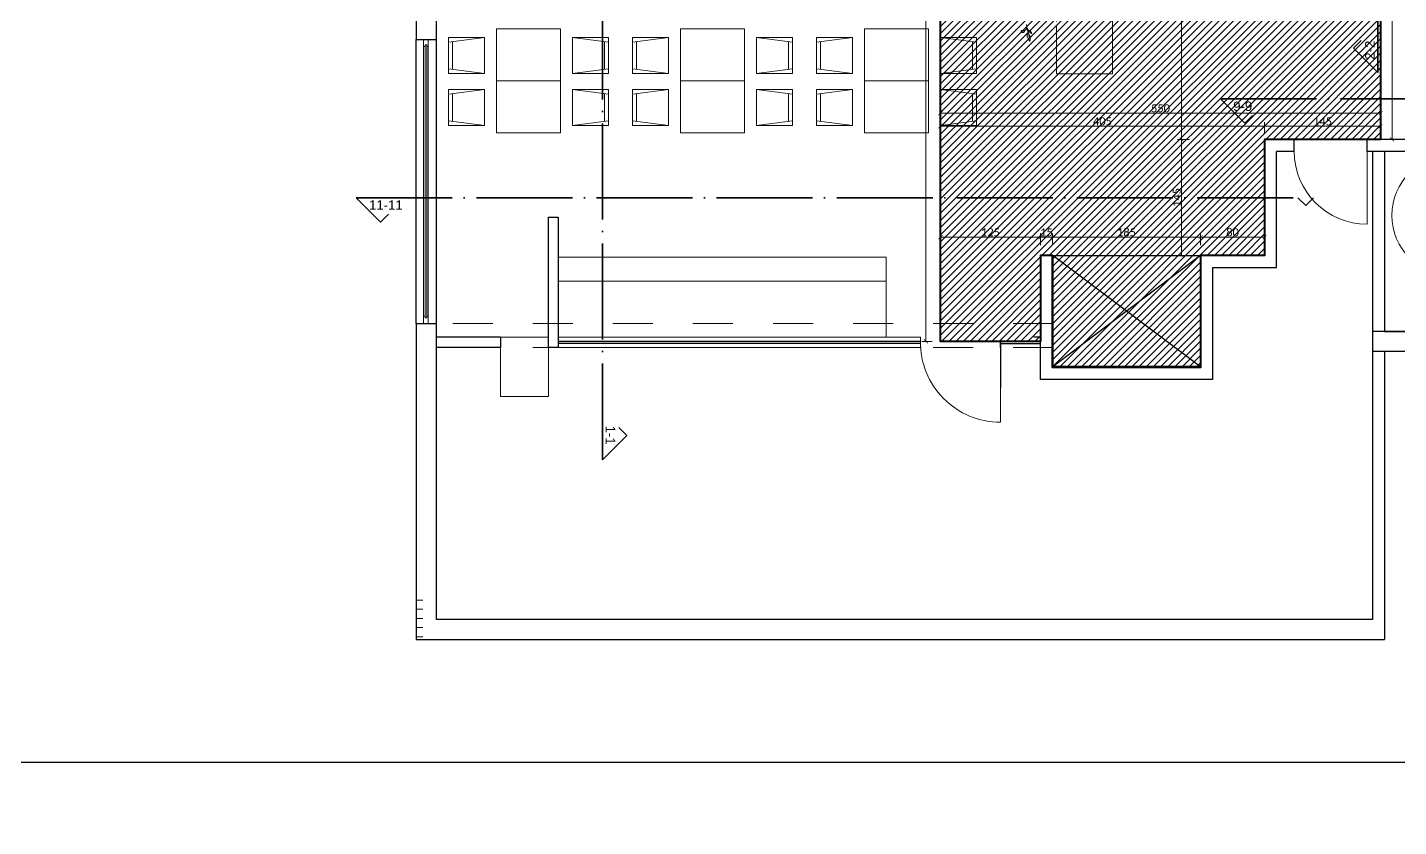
# Model space of a CAD drawing. Header units: centimetres. Extents: x -26724 to 60145, y -23645 to 6771.
# Drawn here: x -16160 to -14446, y 0 to 999 of the extents above; entities that cross this region are included whole.
import ezdxf

# ---------------------------------------------------------------- set-up
doc = ezdxf.new("R2010")
doc.units = ezdxf.units.CM
for name, pattern in [('ACAD_ISO04W100', [30, 24, -3, 0, -3]), ('AUSGEZOGEN', [0]), ('DALEKOVOD_VN', [5, 2.5, -2.5]), ('PUNKT2_S9', [0.35, 0.15, -0.1, 0, -0.1])]:
    doc.linetypes.add(name, pattern=pattern)
doc.layers.add('3.IZGLED 2', color=7, linetype='Continuous', lineweight=9, true_color=0x4a4a4a)
doc.layers.add('IZGLED 2', color=253, linetype='Continuous', lineweight=9, true_color=0x828282)
for name, color, linetype, lineweight in [('4.KOTE', 88, 'Continuous', 15), ('Moebel', 252, 'PUNKT2_S9', 13), ('zid', 7, 'Continuous', 40)]:
    doc.layers.add(name, color=color, linetype=linetype, lineweight=lineweight)
doc.styles.add('0.15', font='arial.ttf', dxfattribs={"height": 0.15})
doc.styles.get("Standard").update_dxf_attribs({"font": 'calibri.ttf'})
doc.dimstyles.new('ja 1 50', dxfattribs={"dimtxt": 10, "dimasz": 5, "dimexe": 5, "dimexo": 5, "dimgap": 1, "dimtad": 1, "dimdec": 0, "dimtxsty": 'Standard', "dimblk": 'ARCHTICK', "dimcen": 2.5, "dimclrd": 256, "dimclrt": 7, "dimadec": 0, "dimazin": 0, "dimtfac": 1, "dimtdec": 0, "dimtix": 1, "dimtmove": 1, "dimatfit": 3, "dimldrblk": 'ARCHTICK', "dimfxl": 10, "dimfxlon": 1, "dimlwd": 0, "dimlwe": 9, "dimarcsym": 0})

# ---------------------------------------------------------------- blocks, each defined once
blk = doc.blocks.new('ggggt')
at = {"layer": 'Moebel', "color": 91, "linetype": 'AUSGEZOGEN', "lineweight": 18, "transparency": 33554687}
for p, q in [((1556.5, 1944.3, 13.5), (1556.6, 1944.5, 13.5)), ((1556.5, 1944.1, 13.5), (1556.5, 1944.3, 13.5)), ((1556.5, 1943.9, 13.5), (1556.5, 1944.1, 13.5)), ((1556.6, 1943.6, 13.5), (1556.5, 1943.9, 13.5)), ((1556.6, 1944.5, 13.5), (1556.7, 1944.7, 13.5)), ((1556.7, 1943.4, 13.5), (1556.6, 1943.6, 13.5)), ((1556.7, 1944.7, 13.5), (1556.9, 1944.9, 13.5)), ((1556.8, 1943.3, 13.5), (1556.7, 1943.4, 13.5)), ((1557, 1943.1, 13.5), (1556.8, 1943.3, 13.5)), ((1556.9, 1944.9, 13.5), (1557.1, 1945, 13.5)), ((1557.2, 1943, 13.5), (1557, 1943.1, 13.5)), ((1557.1, 1945, 13.5), (1557.3, 1945.1, 13.5)), ((1557.5, 1942.8, 13.5), (1557.2, 1943, 13.5)), ((1557.3, 1945.1, 13.5), (1557.6, 1945.2, 13.5)), ((1557.8, 1942.7, 13.5), (1557.5, 1942.8, 13.5)), ((1557.6, 1945.2, 13.5), (1557.9, 1945.3, 13.5)), ((1558.1, 1942.7, 13.5), (1557.8, 1942.7, 13.5)), ((1557.9, 1945.3, 13.5), (1558.3, 1945.3, 13.5)), ((1558.4, 1942.6, 13.5), (1558.1, 1942.7, 13.5)), ((1558.3, 1945.3, 13.5), (1558.8, 1945.3, 13.5)), ((1558.7, 1942.6, 13.5), (1558.4, 1942.6, 13.5)), ((1561.7, 1945.7, 13.5), (1558.6, 1944.3, 13.5)), ((1559, 1942.6, 13.5), (1558.7, 1942.6, 13.5)), ((1558.8, 1945.3, 13.5), (1559.4, 1945.2, 13.5)), ((1559.3, 1942.7, 13.5), (1559, 1942.6, 13.5)), ((1559.6, 1942.8, 13.5), (1559.3, 1942.7, 13.5)), ((1559.4, 1945.2, 13.5), (1560, 1945.1, 13.5)), ((1560, 1943.1, 13.5), (1559.6, 1942.8, 13.5)), ((1560, 1945.1, 13.5), (1560.8, 1945, 13.5)), ((1560.2, 1943.4, 13.5), (1560, 1943.1, 13.5)), ((1560.5, 1943.8, 13.5), (1560.2, 1943.4, 13.5)), ((1560.7, 1944.4, 13.5), (1560.5, 1943.8, 13.5)), ((1560.9, 1945.1, 13.5), (1560.7, 1944.4, 13.5)), ((1563.9, 1948.9, 13.5), (1561.7, 1945.7, 13.5)), ((1563.1, 1952.8, 13.5), (1564.1, 1946.5, 13.5)), ((1563.7, 1948.8, 13.5), (1565.1, 1946, 13.5)), ((1563.9, 1938.7, 13.5), (1564.1, 1939.6, 13.5)), ((1563.9, 1938, 13.5), (1563.9, 1938.7, 13.5)), ((1564, 1937.3, 13.5), (1563.9, 1938, 13.5)), ((1564.3, 1936.6, 13.5), (1564, 1937.3, 13.5)), ((1564.1, 1946.5, 13.5), (1565.5, 1940.9, 13.5)), ((1564.1, 1939.6, 13.5), (1564.6, 1940.5, 13.5)), ((1564.7, 1936, 13.5), (1564.3, 1936.6, 13.5)), ((1564.6, 1940.5, 13.5), (1565.4, 1941.4, 13.5)), ((1565.1, 1946, 13.5), (1567.7, 1943.1, 13.5)), ((1565.4, 1941.4, 13.5), (1566, 1940.6, 13.5)), ((1565.4, 1941.4, 13.5), (1565.4, 1941.4, 13.5)), ((1565.5, 1940.9, 13.5), (1567, 1936, 13.5)), ((1566.4, 1944.4, 13.5), (1565.8, 1945.2, 13.5)), ((1566, 1945.1, 13.5), (1566.6, 1945, 13.5)), ((1566, 1940.6, 13.5), (1566.5, 1939.8, 13.5)), ((1566.9, 1943.6, 13.5), (1566.4, 1944.4, 13.5)), ((1566.5, 1939.8, 13.5), (1566.9, 1939.1, 13.5)), ((1566.6, 1945, 13.5), (1567.2, 1944.8, 13.5)), ((1567.5, 1942.9, 13.5), (1566.9, 1943.6, 13.5)), ((1566.9, 1939.1, 13.5), (1567.3, 1938.6, 13.5)), ((1567.2, 1944.8, 13.5), (1567.6, 1944.5, 13.5)), ((1567.3, 1938.6, 13.5), (1567.5, 1938, 13.5)), ((1568, 1942.4, 13.5), (1567.5, 1942.9, 13.5)), ((1567.5, 1938, 13.5), (1567.6, 1937.5, 13.5)), ((1567.6, 1944.5, 13.5), (1568, 1944.2, 13.5)), ((1567.6, 1937.5, 13.5), (1567.7, 1937.1, 13.5)), ((1567.7, 1937.1, 13.5), (1567.8, 1936.7, 13.5)), ((1567.8, 1936.7, 13.5), (1567.9, 1936.3, 13.5)), ((1567.9, 1936.3, 13.5), (1567.9, 1935.9, 13.5)), ((1568, 1944.2, 13.5), (1568.3, 1943.9, 13.5)), ((1568.4, 1942, 13.5), (1568, 1942.4, 13.5)), ((1568.3, 1943.9, 13.5), (1568.6, 1943.5, 13.5)), ((1568.9, 1941.6, 13.5), (1568.4, 1942, 13.5)), ((1568.6, 1943.5, 13.5), (1568.9, 1943.1, 13.5)), ((1568.9, 1943.1, 13.5), (1569.1, 1942.7, 13.5)), ((1569.2, 1941.4, 13.5), (1568.9, 1941.6, 13.5)), ((1569.1, 1942.7, 13.5), (1569.3, 1942.3, 13.5)), ((1569.5, 1941.3, 13.5), (1569.2, 1941.4, 13.5)), ((1569.3, 1942.3, 13.5), (1569.5, 1942, 13.5)), ((1569.5, 1942, 13.5), (1569.6, 1941.7, 13.5)), ((1569.7, 1941.2, 13.5), (1569.5, 1941.3, 13.5)), ((1569.6, 1941.7, 13.5), (1569.7, 1941.5, 13.5)), ((1569.7, 1941.5, 13.5), (1569.8, 1941.3, 13.5)), ((1569.8, 1941.2, 13.5), (1569.7, 1941.2, 13.5)), ((1569.8, 1941.3, 13.5), (1569.8, 1941.2, 13.5)), ((1565.1, 1935.4, 13.5), (1564.7, 1936, 13.5)), ((1565.5, 1934.8, 13.5), (1565.1, 1935.4, 13.5)), ((1565.8, 1934.2, 13.5), (1565.5, 1934.8, 13.5)), ((1566.1, 1933.6, 13.5), (1565.8, 1934.2, 13.5)), ((1566.4, 1933.1, 13.5), (1566.1, 1933.6, 13.5)), ((1566.6, 1932.7, 13.5), (1566.4, 1933.1, 13.5)), ((1566.8, 1932.3, 13.5), (1566.6, 1932.7, 13.5)), ((1567, 1931.9, 13.5), (1566.8, 1932.3, 13.5)), ((1567.2, 1931.7, 13.5), (1567, 1931.9, 13.5)), ((1567.3, 1931.5, 13.5), (1567.2, 1931.7, 13.5)), ((1567.3, 1931.4, 13.5), (1567.3, 1931.5, 13.5)), ((1567.4, 1931.3, 13.5), (1567.3, 1931.4, 13.5)), ((1567.5, 1931.6, 13.5), (1567.4, 1931.5, 13.5)), ((1567.4, 1931.5, 13.5), (1567.4, 1931.4, 13.5)), ((1567.4, 1931.4, 13.5), (1567.4, 1931.3, 13.5)), ((1567.4, 1931.3, 13.5), (1567.4, 1931.3, 13.5)), ((1567.6, 1933, 13.5), (1567.5, 1932.7, 13.5)), ((1567.5, 1932.7, 13.5), (1567.5, 1932.4, 13.5)), ((1567.5, 1932.4, 13.5), (1567.5, 1932.2, 13.5)), ((1567.5, 1932.2, 13.5), (1567.5, 1932, 13.5)), ((1567.5, 1932, 13.5), (1567.5, 1931.8, 13.5)), ((1567.5, 1931.8, 13.5), (1567.5, 1931.6, 13.5)), ((1567.7, 1933.6, 13.5), (1567.6, 1933.3, 13.5)), ((1567.6, 1933.3, 13.5), (1567.6, 1933, 13.5)), ((1567.8, 1934.5, 13.5), (1567.7, 1934.2, 13.5)), ((1567.7, 1934.2, 13.5), (1567.7, 1933.9, 13.5)), ((1567.7, 1933.9, 13.5), (1567.7, 1933.6, 13.5)), ((1567.9, 1935.2, 13.5), (1567.8, 1934.8, 13.5)), ((1567.8, 1934.8, 13.5), (1567.8, 1934.5, 13.5)), ((1567.9, 1935.9, 13.5), (1567.9, 1935.5, 13.5)), ((1567.9, 1935.5, 13.5), (1567.9, 1935.2, 13.5))]:
    blk.add_line(p, q, dxfattribs=at)
blk = doc.blocks.new('_ArchTick')
at = {"color": 0, "linetype": 'ByBlock', "const_width": 0.15}
blk.add_lwpolyline([(-0.5, -0.5), (0.5, 0.5)], dxfattribs=at)
blk = doc.blocks.new('*D1817')
at = {"layer": '4.KOTE', "color": 0, "lineweight": 9, "transparency": 16777216}
for p, q in [((-15028.9, 1818.9), (-15041.8, 1818.9)), ((-15028.9, 606.5), (-15041.8, 606.5))]:
    blk.add_line(p, q, dxfattribs=at)
at = {"layer": '4.KOTE', "lineweight": 0, "transparency": 16777216}
blk.add_line((-15036.8, 1818.9), (-15036.8, 606.5), dxfattribs=at)
at = {"layer": 'Defpoints', "color": 0, "transparency": 16777216}
for p in [(-15018.7, 1818.9, 13.5), (-15036.8, 606.5), (-15018.7, 606.5, 13.5)]:
    blk.add_point(p, dxfattribs=at)
at = {"layer": '4.KOTE', "lineweight": 0, "transparency": 16777216, "xscale": 5, "yscale": 5, "zscale": 5}
for p, rotation in [((-15036.8, 1818.9), 90), ((-15036.8, 606.5), 270)]:
    blk.add_blockref('_ArchTick', p, dxfattribs=dict(at, rotation=rotation))
at = {"layer": '4.KOTE', "color": 7, "transparency": 16777216, "insert": (-15042.9, 1212.7), "char_height": 10, "attachment_point": 5, "rotation": 90}
blk.add_mtext('1212', dxfattribs=at)
blk = doc.blocks.new('*D1818')
at = {"layer": '4.KOTE', "color": 0, "lineweight": 9, "transparency": 16777216}
for p, q in [((-14613.6, 867.6), (-14613.6, 880.3)), ((-14468.7, 867.6), (-14468.7, 880.3))]:
    blk.add_line(p, q, dxfattribs=at)
at = {"layer": '4.KOTE', "lineweight": 0, "transparency": 16777216}
blk.add_line((-14468.7, 875.3), (-14613.6, 875.3), dxfattribs=at)
at = {"layer": 'Defpoints', "color": 0, "transparency": 16777216}
for p in [(-14613.6, 875.3), (-14613.6, 858.9, 13.5), (-14468.7, 858.9, 13.5)]:
    blk.add_point(p, dxfattribs=at)
at = {"layer": '4.KOTE', "lineweight": 0, "transparency": 16777216, "xscale": 5, "yscale": 5, "zscale": 5, "rotation": 180}
blk.add_blockref('_ArchTick', (-14613.6, 875.3), dxfattribs=at)
at = {"layer": '4.KOTE', "lineweight": 0, "transparency": 16777216, "xscale": 5, "yscale": 5, "zscale": 5}
blk.add_blockref('_ArchTick', (-14468.7, 875.3), dxfattribs=at)
at = {"layer": '4.KOTE', "color": 7, "transparency": 16777216, "insert": (-14541.2, 881.4), "char_height": 10, "attachment_point": 5}
blk.add_mtext('145', dxfattribs=at)
blk = doc.blocks.new('*D1819')
at = {"layer": '4.KOTE', "color": 0, "lineweight": 9, "transparency": 16777216}
for p, q in [((-14693.6, 726.6), (-14693.6, 741.6)), ((-14613.6, 728.1), (-14613.6, 741.6))]:
    blk.add_line(p, q, dxfattribs=at)
at = {"layer": '4.KOTE', "lineweight": 0, "transparency": 16777216}
blk.add_line((-14613.6, 736.6), (-14693.6, 736.6), dxfattribs=at)
at = {"layer": 'Defpoints', "color": 0, "transparency": 16777216}
for p in [(-14693.6, 736.6), (-14693.6, 713.9), (-14613.6, 713.9, 13.5)]:
    blk.add_point(p, dxfattribs=at)
at = {"layer": '4.KOTE', "lineweight": 0, "transparency": 16777216, "xscale": 5, "yscale": 5, "zscale": 5, "rotation": 180}
blk.add_blockref('_ArchTick', (-14693.6, 736.6), dxfattribs=at)
at = {"layer": '4.KOTE', "lineweight": 0, "transparency": 16777216, "xscale": 5, "yscale": 5, "zscale": 5}
blk.add_blockref('_ArchTick', (-14613.6, 736.6), dxfattribs=at)
at = {"layer": '4.KOTE', "color": 7, "transparency": 16777216, "insert": (-14653.6, 742.7), "char_height": 10, "attachment_point": 5}
blk.add_mtext('80', dxfattribs=at)
blk = doc.blocks.new('*D1821')
at = {"layer": '4.KOTE', "color": 0, "lineweight": 9, "transparency": 16777216}
for p, q in [((-15018.7, 726.7), (-15018.7, 741.6)), ((-14893.7, 726.6), (-14893.7, 741.6))]:
    blk.add_line(p, q, dxfattribs=at)
at = {"layer": '4.KOTE', "lineweight": 0, "transparency": 16777216}
blk.add_line((-15018.7, 736.6), (-14893.7, 736.6), dxfattribs=at)
at = {"layer": 'Defpoints', "color": 0, "transparency": 16777216}
for p in [(-14893.7, 736.6), (-15018.7, 611.9, 13.5), (-14893.7, 0, 13.5)]:
    blk.add_point(p, dxfattribs=at)
at = {"layer": '4.KOTE', "lineweight": 0, "transparency": 16777216, "xscale": 5, "yscale": 5, "zscale": 5, "rotation": 180}
blk.add_blockref('_ArchTick', (-15018.7, 736.6), dxfattribs=at)
at = {"layer": '4.KOTE', "lineweight": 0, "transparency": 16777216, "xscale": 5, "yscale": 5, "zscale": 5}
blk.add_blockref('_ArchTick', (-14893.7, 736.6), dxfattribs=at)
at = {"layer": '4.KOTE', "color": 7, "transparency": 16777216, "insert": (-14956.2, 742.7), "char_height": 10, "attachment_point": 5}
blk.add_mtext('125', dxfattribs=at)
blk = doc.blocks.new('*D1822')
at = {"layer": '4.KOTE', "color": 0, "lineweight": 9, "transparency": 16777216}
for p, q in [((-14893.6, 728.1), (-14893.6, 741.6)), ((-14878.7, 728.1), (-14878.7, 741.6))]:
    blk.add_line(p, q, dxfattribs=at)
at = {"layer": '4.KOTE', "lineweight": 0, "transparency": 16777216}
for p, q in [((-14893.6, 736.6), (-14898.6, 736.6)), ((-14878.7, 736.6), (-14893.6, 736.6)), ((-14878.7, 736.6), (-14873.7, 736.6))]:
    blk.add_line(p, q, dxfattribs=at)
at = {"layer": 'Defpoints', "color": 0, "transparency": 16777216}
for p in [(-14893.6, 736.6), (-14893.6, 713.9, 13.5), (-14878.7, 713.9, 13.5)]:
    blk.add_point(p, dxfattribs=at)
at = {"layer": '4.KOTE', "lineweight": 0, "transparency": 16777216, "xscale": 5, "yscale": 5, "zscale": 5}
blk.add_blockref('_ArchTick', (-14893.6, 736.6), dxfattribs=at)
at = {"layer": '4.KOTE', "lineweight": 0, "transparency": 16777216, "xscale": 5, "yscale": 5, "zscale": 5, "rotation": 180}
blk.add_blockref('_ArchTick', (-14878.7, 736.6), dxfattribs=at)
at = {"layer": '4.KOTE', "color": 7, "transparency": 16777216, "insert": (-14886.2, 742.7), "char_height": 10, "attachment_point": 5}
blk.add_mtext('15', dxfattribs=at)
blk = doc.blocks.new('*D1823')
at = {"layer": '4.KOTE', "color": 0, "lineweight": 9, "transparency": 16777216}
for p, q in [((-14878.7, 736.7), (-14878.7, 741.7)), ((-14693.6, 726.7), (-14693.6, 741.7))]:
    blk.add_line(p, q, dxfattribs=at)
at = {"layer": '4.KOTE', "lineweight": 0, "transparency": 16777216}
blk.add_line((-14878.7, 736.7), (-14693.6, 736.7), dxfattribs=at)
at = {"layer": 'Defpoints', "color": 0, "transparency": 16777216}
for p in [(-14878.7, 736.6), (-14693.6, 736.7), (-14693.6, 713.9)]:
    blk.add_point(p, dxfattribs=at)
at = {"layer": '4.KOTE', "lineweight": 0, "transparency": 16777216, "xscale": 5, "yscale": 5, "zscale": 5, "rotation": 180}
blk.add_blockref('_ArchTick', (-14878.7, 736.7), dxfattribs=at)
at = {"layer": '4.KOTE', "lineweight": 0, "transparency": 16777216, "xscale": 5, "yscale": 5, "zscale": 5}
blk.add_blockref('_ArchTick', (-14693.6, 736.7), dxfattribs=at)
at = {"layer": '4.KOTE', "color": 7, "transparency": 16777216, "insert": (-14786.2, 742.8), "char_height": 10, "attachment_point": 5}
blk.add_mtext('185', dxfattribs=at)
blk = doc.blocks.new('*D1824')
at = {"layer": '4.KOTE', "color": 0, "lineweight": 9, "transparency": 16777216}
for p, q in [((-15018.7, 865.9), (-15018.7, 880.3)), ((-14613.7, 867.6), (-14613.7, 880.3))]:
    blk.add_line(p, q, dxfattribs=at)
at = {"layer": '4.KOTE', "lineweight": 0, "transparency": 16777216}
blk.add_line((-14613.7, 875.3), (-15018.7, 875.3), dxfattribs=at)
at = {"layer": 'Defpoints', "color": 0, "transparency": 16777216}
for p in [(-15018.7, 875.3), (-14613.7, 858.9, 13.5), (-15018.7, 833.9, 13.5)]:
    blk.add_point(p, dxfattribs=at)
at = {"layer": '4.KOTE', "lineweight": 0, "transparency": 16777216, "xscale": 5, "yscale": 5, "zscale": 5, "rotation": 180}
blk.add_blockref('_ArchTick', (-15018.7, 875.3), dxfattribs=at)
at = {"layer": '4.KOTE', "lineweight": 0, "transparency": 16777216, "xscale": 5, "yscale": 5, "zscale": 5}
blk.add_blockref('_ArchTick', (-14613.7, 875.3), dxfattribs=at)
at = {"layer": '4.KOTE', "color": 7, "transparency": 16777216, "insert": (-14816.2, 881.4), "char_height": 10, "attachment_point": 5}
blk.add_mtext('405', dxfattribs=at)
blk = doc.blocks.new('*D1825')
at = {"layer": '4.KOTE', "color": 0, "lineweight": 9, "transparency": 16777216}
for p, q in [((-15018.7, 882.3), (-15018.7, 896.6)), ((-14468.7, 882.5), (-14468.7, 896.6))]:
    blk.add_line(p, q, dxfattribs=at)
at = {"layer": '4.KOTE', "lineweight": 0, "transparency": 16777216}
blk.add_line((-14468.7, 891.6), (-15018.7, 891.6), dxfattribs=at)
at = {"layer": 'Defpoints', "color": 0, "transparency": 16777216}
for p in [(-15018.7, 891.6), (-14468.7, 858.9, 13.5), (-15018.7, 854.6, 13.5)]:
    blk.add_point(p, dxfattribs=at)
at = {"layer": '4.KOTE', "lineweight": 0, "transparency": 16777216, "xscale": 5, "yscale": 5, "zscale": 5, "rotation": 180}
blk.add_blockref('_ArchTick', (-15018.7, 891.6), dxfattribs=at)
at = {"layer": '4.KOTE', "lineweight": 0, "transparency": 16777216, "xscale": 5, "yscale": 5, "zscale": 5}
blk.add_blockref('_ArchTick', (-14468.7, 891.6), dxfattribs=at)
at = {"layer": '4.KOTE', "color": 7, "transparency": 16777216, "insert": (-14743.7, 897.7), "char_height": 10, "attachment_point": 5}
blk.add_mtext('550', dxfattribs=at)
blk = doc.blocks.new('*D1826')
at = {"layer": '4.KOTE', "color": 0, "lineweight": 9, "transparency": 16777216}
for p, q in [((-14707.4, 858.9), (-14722.3, 858.9)), ((-14707.4, 713.9), (-14722.3, 713.9))]:
    blk.add_line(p, q, dxfattribs=at)
at = {"layer": '4.KOTE', "lineweight": 0, "transparency": 16777216}
blk.add_line((-14717.3, 858.9), (-14717.3, 713.9), dxfattribs=at)
at = {"layer": 'Defpoints', "color": 0, "transparency": 16777216}
for p in [(-14613.7, 858.9, 13.5), (-14717.3, 713.9), (-14613.6, 713.9, 13.5)]:
    blk.add_point(p, dxfattribs=at)
at = {"layer": '4.KOTE', "lineweight": 0, "transparency": 16777216, "xscale": 5, "yscale": 5, "zscale": 5}
for p, rotation in [((-14717.3, 858.9), 90), ((-14717.3, 713.9), 270)]:
    blk.add_blockref('_ArchTick', p, dxfattribs=dict(at, rotation=rotation))
at = {"layer": '4.KOTE', "color": 7, "transparency": 16777216, "insert": (-14723.4, 786.4), "char_height": 10, "attachment_point": 5, "rotation": 90}
blk.add_mtext('145', dxfattribs=at)
blk = doc.blocks.new('*D1827')
at = {"layer": '4.KOTE', "color": 0, "lineweight": 9, "transparency": 16777216}
for p, q in [((-14707.4, 1818.9), (-14722.3, 1818.9)), ((-14707.4, 858.9), (-14722.3, 858.9))]:
    blk.add_line(p, q, dxfattribs=at)
at = {"layer": '4.KOTE', "lineweight": 0, "transparency": 16777216}
blk.add_line((-14717.3, 858.9), (-14717.3, 1818.9), dxfattribs=at)
at = {"layer": 'Defpoints', "color": 0, "transparency": 16777216}
for p in [(-14717.3, 1818.9), (-14472.1, 1818.9, 13.5), (-14468.7, 858.9, 13.5)]:
    blk.add_point(p, dxfattribs=at)
at = {"layer": '4.KOTE', "lineweight": 0, "transparency": 16777216, "xscale": 5, "yscale": 5, "zscale": 5}
for p, rotation in [((-14717.3, 1818.9), 90), ((-14717.3, 858.9), 270)]:
    blk.add_blockref('_ArchTick', p, dxfattribs=dict(at, rotation=rotation))
at = {"layer": '4.KOTE', "color": 7, "transparency": 16777216, "insert": (-14723.5, 1338.9), "char_height": 10, "attachment_point": 5, "rotation": 90}
blk.add_mtext('960', dxfattribs=at)
blk = doc.blocks.new('*D1828')
at = {"layer": '4.KOTE', "color": 0, "lineweight": 9, "transparency": 16777216}
for p, q in [((-14461.6, 1818.9), (-14449.3, 1818.9)), ((-14461.6, 858.9), (-14449.3, 858.9))]:
    blk.add_line(p, q, dxfattribs=at)
at = {"layer": '4.KOTE', "lineweight": 0, "transparency": 16777216}
blk.add_line((-14454.3, 1818.9), (-14454.3, 858.9), dxfattribs=at)
at = {"layer": 'Defpoints', "color": 0, "transparency": 16777216}
for p in [(-14468.7, 1818.9, 13.5), (-14468.7, 858.9, 13.5), (-14454.3, 858.9)]:
    blk.add_point(p, dxfattribs=at)
at = {"layer": '4.KOTE', "lineweight": 0, "transparency": 16777216, "xscale": 5, "yscale": 5, "zscale": 5}
for p, rotation in [((-14454.3, 1818.9), 90), ((-14454.3, 858.9), 270)]:
    blk.add_blockref('_ArchTick', p, dxfattribs=dict(at, rotation=rotation))
at = {"layer": '4.KOTE', "color": 7, "transparency": 16777216, "insert": (-14460.4, 1338.9), "char_height": 10, "attachment_point": 5, "rotation": 90}
blk.add_mtext('960', dxfattribs=at)
blk = doc.blocks.new('*D2096')
at = {"layer": '4.KOTE', "color": 0, "lineweight": 9, "transparency": 16777216}
for p, q in [((-19851.5, 761.9), (-19866.5, 761.9)), ((-19854.9, 611.9), (-19866.5, 611.9))]:
    blk.add_line(p, q, dxfattribs=at)
at = {"layer": '4.KOTE', "lineweight": 0, "transparency": 16777216}
blk.add_line((-19861.5, 761.9), (-19861.5, 611.9), dxfattribs=at)
at = {"layer": 'Defpoints', "color": 0, "transparency": 16777216}
for p in [(0, 761.9, 13.5), (-19861.5, 611.9), (-19850, 611.9, 13.5)]:
    blk.add_point(p, dxfattribs=at)
at = {"layer": '4.KOTE', "lineweight": 0, "transparency": 16777216, "xscale": 5, "yscale": 5, "zscale": 5}
for p, rotation in [((-19861.5, 761.9), 90), ((-19861.5, 611.9), 270)]:
    blk.add_blockref('_ArchTick', p, dxfattribs=dict(at, rotation=rotation))
at = {"layer": '4.KOTE', "color": 7, "transparency": 16777216, "insert": (-19867.6, 686.9), "char_height": 10, "attachment_point": 5, "rotation": 90}
blk.add_mtext('150', dxfattribs=at)
blk = doc.blocks.new('*D2099')
at = {"layer": '4.KOTE', "color": 0, "lineweight": 9, "transparency": 16777216}
for p, q in [((-19656.4, 931.9), (-19671.4, 931.9)), ((-19666.4, 866.9), (-19671.4, 866.9))]:
    blk.add_line(p, q, dxfattribs=at)
at = {"layer": '4.KOTE', "lineweight": 0, "transparency": 16777216}
blk.add_line((-19666.4, 931.9), (-19666.4, 866.9), dxfattribs=at)
at = {"layer": 'Defpoints', "color": 0, "transparency": 16777216}
for p in [(0, 931.9, 40.5), (-19666.4, 866.9), (-19666.4, 866.9)]:
    blk.add_point(p, dxfattribs=at)
at = {"layer": '4.KOTE', "lineweight": 0, "transparency": 16777216, "xscale": 5, "yscale": 5, "zscale": 5}
for p, rotation in [((-19666.4, 931.9), 90), ((-19666.4, 866.9), 270)]:
    blk.add_blockref('_ArchTick', p, dxfattribs=dict(at, rotation=rotation))
at = {"layer": '4.KOTE', "color": 7, "transparency": 16777216, "insert": (-19672.5, 899.4), "char_height": 10, "attachment_point": 5, "rotation": 90}
blk.add_mtext('65', dxfattribs=at)

msp = doc.modelspace()

# ---------------------------------------------------------------- hatches: boundary and pattern name
at = {"layer": '3.IZGLED 2', "ltscale": 12}
h = msp.add_hatch(dxfattribs=at)
h.set_pattern_fill('_USER', color=256, scale=11.5, pattern_type=0)
h.set_pattern_definition([(0, (-6641354.152, -4948132.336), (0, 11.5), [])])
h.paths.add_polyline_path([(-15673.6, 290.4), (-15673.6, 233.9), (-15665.5, 233.9), (-15665.5, 290.4)])
at = {"layer": '4.KOTE'}
h = msp.add_hatch(dxfattribs=at)
h.set_pattern_fill('ANSI31', color=38, scale=2)
h.set_pattern_definition([(45, (-510, 0), (-4.490128, 4.490128), [])])
h.paths.add_polyline_path([(-14468.7, 858.9), (-14613.7, 858.9), (-14613.7, 713.9), (-14693.7, 713.9), (-14693.7, 573.9), (-14878.7, 573.9), (-14878.7, 713.9), (-14893.7, 713.9), (-14893.7, 606.5), (-15018.7, 606.5), (-15018.7, 1818.9), (-14468.7, 1818.9)])
h.paths.add_polyline_path([(-15338.6, 1893.9), (-15648.6, 1893.9), (-15648.6, 2263.9), (-15338.6, 2263.9)])

# ---------------------------------------------------------------- linework, layer by layer
at = {"layer": '3.IZGLED 2', "linetype": 'DALEKOVOD_VN', "lineweight": 18, "ltscale": 3, "transparency": 33554687}
msp.add_line((-14873.6, 1643.9, 13.5), (-14873.6, 940.9, 13.5), dxfattribs=at)
at = {"layer": '3.IZGLED 2', "linetype": 'AUSGEZOGEN', "lineweight": 18, "transparency": 33554687}
msp.add_line((-14803.6, 1633.9, 13.5), (-14803.6, 940.9, 13.5), dxfattribs=at)
at = {"layer": '3.IZGLED 2'}
for p, q in [((-14803.6, 940.9, 13.5), (-14803.6, 1633.9, 13.5)), ((-14873.6, 1000.9, 13.5), (-14873.6, 940.9, 13.5)), ((-15664.6, 983.9, 13.5), (-15664.6, 628.9, 13.5)), ((-15662.6, 976.9, 13.5), (-15662.6, 635.9, 13.5)), ((-15660.6, 976.9, 13.5), (-15662.6, 976.9, 13.5)), ((-15660.6, 976.9, 13.5), (-15660.6, 635.9, 13.5)), ((-15658.6, 983.9, 13.5), (-15658.6, 628.9, 13.5)), ((-15662.6, 974.9, 13.5), (-15664.6, 974.9, 13.5)), ((-15658.6, 974.9, 13.5), (-15660.6, 974.9, 13.5)), ((-14803.6, 940.9, 13.5), (-14873.6, 940.9, 13.5)), ((-14485.6, 843.9, 13.5), (-14485.6, 752.9, 13.5)), ((-15662.6, 637.9, 13.5), (-15664.6, 637.9, 13.5)), ((-15660.6, 635.9, 13.5), (-15662.6, 635.9, 13.5)), ((-15658.6, 637.9, 13.5), (-15660.6, 637.9, 13.5)), ((-15043.7, 611.9, 13.5), (-15496.5, 611.9, 13.5)), ((-15043.7, 598.9, 13.5), (-15043.7, 611.9, 13.5)), ((-15043.7, 598.9, 13.5), (-15043.7, 611.9, 13.5)), ((-14943.7, 604, 13.5), (-14943.7, 606.5, 13.5)), ((-14943.7, 505.4), (-14943.7, 605.4)), ((-14943.7, 505.4), (-14943.7, 605.4)), ((-15043.7, 598.9, 13.5), (-15496.5, 598.9, 13.5))]:
    msp.add_line(p, q, dxfattribs=at)
at = {"layer": '3.IZGLED 2', "lineweight": 30}
for p, q in [((-15673.6, 1038.9, 13.5), (-15673.6, 983.9, 13.5)), ((-15648.5, 983.9, 13.5), (-15648.5, 1038.9, 13.5)), ((-15673.6, 983.9, 13.5), (-15648.5, 983.9, 13.5)), ((-14576.6, 858.9, 13.5), (-14613.6, 858.9, 13.5)), ((-14576.6, 843.9, 13.5), (-14576.6, 858.9, 13.5)), ((-14438.6, 858.9, 13.5), (-14485.6, 858.9, 13.5)), ((-14485.6, 843.9, 13.5), (-14485.6, 858.9, 13.5)), ((-14576.6, 843.9, 13.5), (-14598.6, 843.9, 13.5)), ((-14438.6, 843.9, 13.5), (-14485.6, 843.9, 13.5)), ((-14478.6, 843.9, 13.5), (-14478.6, 593.9, 13.5)), ((-14463.6, 843.9, 13.5), (-14463.6, 618.9, 13.5)), ((-14893.6, 711.9, 13.5), (-14893.6, 713.9, 13.5)), ((-14893.6, 713.9, 13.5), (-14878.6, 713.9, 13.5)), ((-14893.6, 558.9, 13.5), (-14893.6, 711.9, 13.5)), ((-14893.6, 711.9, 13.5), (-14893.6, 611.9, 13.5)), ((-14878.6, 713.9, 13.5), (-14878.6, 573.9, 13.5)), ((-14693.6, 573.9, 13.5), (-14693.6, 713.9, 13.5)), ((-14678.6, 698.9, 13.5), (-14678.6, 622.8, 13.5)), ((-15673.6, 628.9, 13.5), (-15673.6, 233.9, 13.5)), ((-15673.6, 628.9, 13.5), (-15648.5, 628.9, 13.5)), ((-15648.5, 258.9, 13.5), (-15648.5, 628.9, 13.5)), ((-14678.6, 622.8, 13.5), (-14678.6, 558.9, 13.5)), ((-14203.6, 618.9, 13.5), (-14478.6, 618.9, 13.5)), ((-14463.6, 618.9, 13.5), (-14243.7, 618.9, 13.5)), ((-15568.5, 611.9, 13.5), (-15648.5, 611.8, 13.5)), ((-14893.6, 611.9, 13.5), (-14901.9, 611.9, 13.5)), ((-15496.5, 598.9, 13.5), (-15508.5, 598.9, 13.5)), ((-13614.1, 593.9, 13.5), (-14478.6, 593.9, 13.5)), ((-14463.6, 593.9, 13.5), (-14463.6, 233.9, 13.5)), ((-14878.6, 573.9, 13.5), (-14693.6, 573.9, 13.5)), ((-14678.6, 558.9, 13.5), (-14893.6, 558.9, 13.5)), ((-14478.6, 258.9, 13.5), (-15648.6, 258.9, 13.5)), ((-15673.6, 233.9, 13.5), (-14463.6, 233.9, 13.5))]:
    msp.add_line(p, q, dxfattribs=at)
at = {"layer": '3.IZGLED 2', "transparency": 33554687}
for p, q in [((-15573.5, 996.9, 27), (-15493.5, 996.9, 27)), ((-15573.5, 931.9, 27), (-15573.5, 996.9, 27)), ((-15573.5, 996.9, 27), (-15573.5, 996.9, 27)), ((-15493.5, 996.9, 27), (-15493.5, 931.9, 27)), ((-15343.5, 996.9, 40.5), (-15263.5, 996.9, 40.5)), ((-15343.5, 931.9, 40.5), (-15343.5, 996.9, 40.5)), ((-15343.5, 996.9, 40.5), (-15343.5, 996.9, 40.5)), ((-15263.5, 996.9, 40.5), (-15263.5, 931.9, 40.5)), ((-15113.5, 996.9, 54), (-15033.5, 996.9, 54)), ((-15113.5, 931.9, 54), (-15113.5, 996.9, 54)), ((-15113.5, 996.9, 54), (-15113.5, 996.9, 54)), ((-15033.5, 996.9, 54), (-15033.5, 931.9, 54)), ((-15588.5, 986.3, 27), (-15633.5, 980.6, 27)), ((-15633.5, 986.2, 27), (-15588.5, 986.3, 27)), ((-15633.5, 941.2, 27), (-15633.5, 986.2, 27)), ((-15633.5, 986.2, 27), (-15633.5, 986.2, 27)), ((-15628.5, 946.3, 27), (-15628.5, 981.3, 27)), ((-15588.5, 986.3, 27), (-15588.5, 941.3, 27)), ((-15478.5, 986.3, 27), (-15433.5, 980.6, 27)), ((-15433.5, 986.2, 27), (-15478.5, 986.3, 27)), ((-15478.5, 986.3, 27), (-15478.5, 941.3, 27)), ((-15438.5, 946.3, 27), (-15438.5, 981.3, 27)), ((-15433.5, 941.2, 27), (-15433.5, 986.2, 27)), ((-15433.5, 986.2, 27), (-15433.5, 986.2, 27)), ((-15358.5, 986.3, 40.5), (-15403.5, 980.6, 40.5)), ((-15403.5, 986.2, 40.5), (-15358.5, 986.3, 40.5)), ((-15403.5, 941.2, 40.5), (-15403.5, 986.2, 40.5)), ((-15403.5, 986.2, 40.5), (-15403.5, 986.2, 40.5)), ((-15398.5, 946.3, 40.5), (-15398.5, 981.3, 40.5)), ((-15358.5, 986.3, 40.5), (-15358.5, 941.3, 40.5)), ((-15248.5, 986.3, 40.5), (-15203.5, 980.6, 40.5)), ((-15203.5, 986.2, 40.5), (-15248.5, 986.3, 40.5)), ((-15248.5, 986.3, 40.5), (-15248.5, 941.3, 40.5)), ((-15208.5, 946.3, 40.5), (-15208.5, 981.3, 40.5)), ((-15203.5, 941.2, 40.5), (-15203.5, 986.2, 40.5)), ((-15203.5, 986.2, 40.5), (-15203.5, 986.2, 40.5)), ((-15128.5, 986.3, 54), (-15173.5, 980.6, 54)), ((-15173.5, 986.2, 54), (-15128.5, 986.3, 54)), ((-15173.5, 941.2, 54), (-15173.5, 986.2, 54)), ((-15173.5, 986.2, 54), (-15173.5, 986.2, 54)), ((-15168.5, 946.3, 54), (-15168.5, 981.3, 54)), ((-15128.5, 986.3, 54), (-15128.5, 941.3, 54)), ((-15018.5, 986.3, 54), (-14973.5, 980.6, 54)), ((-14973.5, 986.2, 54), (-15018.5, 986.3, 54)), ((-15018.5, 986.3, 54), (-15018.5, 941.3, 54)), ((-14978.5, 946.3, 54), (-14978.5, 981.3, 54)), ((-14973.5, 941.2, 54), (-14973.5, 986.2, 54)), ((-14973.5, 986.2, 54), (-14973.5, 986.2, 54)), ((-15633.5, 946.9, 27), (-15588.5, 941.3, 27)), ((-15433.5, 946.9, 27), (-15478.5, 941.3, 27)), ((-15403.5, 946.9, 40.5), (-15358.5, 941.3, 40.5)), ((-15203.5, 946.9, 40.5), (-15248.5, 941.3, 40.5)), ((-15173.5, 946.9, 54), (-15128.5, 941.3, 54)), ((-14973.5, 946.9, 54), (-15018.5, 941.3, 54)), ((-15588.5, 941.3, 27), (-15633.5, 941.2, 27)), ((-15493.5, 931.9, 27), (-15573.5, 931.9, 27)), ((-15573.5, 931.9, 27), (-15493.5, 931.9, 27)), ((-15573.5, 866.9, 27), (-15573.5, 931.9, 27)), ((-15573.5, 931.9, 27), (-15573.5, 931.9, 27)), ((-15493.5, 931.9, 27), (-15493.5, 866.9, 27)), ((-15478.5, 941.3, 27), (-15433.5, 941.2, 27)), ((-15358.5, 941.3, 40.5), (-15403.5, 941.2, 40.5)), ((-15263.5, 931.9, 40.5), (-15343.5, 931.9, 40.5)), ((-15343.5, 931.9, 40.5), (-15263.5, 931.9, 40.5)), ((-15343.5, 866.9, 40.5), (-15343.5, 931.9, 40.5)), ((-15343.5, 931.9, 40.5), (-15343.5, 931.9, 40.5)), ((-15263.5, 931.9, 40.5), (-15263.5, 866.9, 40.5)), ((-15248.5, 941.3, 40.5), (-15203.5, 941.2, 40.5)), ((-15128.5, 941.3, 54), (-15173.5, 941.2, 54)), ((-15033.5, 931.9, 54), (-15113.5, 931.9, 54)), ((-15113.5, 931.9, 54), (-15033.5, 931.9, 54)), ((-15113.5, 866.9, 54), (-15113.5, 931.9, 54)), ((-15113.5, 931.9, 54), (-15113.5, 931.9, 54)), ((-15033.5, 931.9, 54), (-15033.5, 866.9, 54)), ((-15018.5, 941.3, 54), (-14973.5, 941.2, 54)), ((-15588.5, 921.3, 27), (-15633.5, 915.6, 27)), ((-15633.5, 921.2, 27), (-15588.5, 921.3, 27)), ((-15633.5, 876.2, 27), (-15633.5, 921.2, 27)), ((-15633.5, 921.2, 27), (-15633.5, 921.2, 27)), ((-15628.5, 881.3, 27), (-15628.5, 916.3, 27)), ((-15588.5, 921.3, 27), (-15588.5, 876.3, 27)), ((-15478.5, 921.3, 27), (-15433.5, 915.6, 27)), ((-15433.5, 921.2, 27), (-15478.5, 921.3, 27)), ((-15478.5, 921.3, 27), (-15478.5, 876.3, 27)), ((-15438.5, 881.3, 27), (-15438.5, 916.3, 27)), ((-15433.5, 876.2, 27), (-15433.5, 921.2, 27)), ((-15433.5, 921.2, 27), (-15433.5, 921.2, 27)), ((-15358.5, 921.3, 40.5), (-15403.5, 915.6, 40.5)), ((-15403.5, 921.2, 40.5), (-15358.5, 921.3, 40.5)), ((-15403.5, 876.2, 40.5), (-15403.5, 921.2, 40.5)), ((-15403.5, 921.2, 40.5), (-15403.5, 921.2, 40.5)), ((-15398.5, 881.3, 40.5), (-15398.5, 916.3, 40.5)), ((-15358.5, 921.3, 40.5), (-15358.5, 876.3, 40.5)), ((-15248.5, 921.3, 40.5), (-15203.5, 915.6, 40.5)), ((-15203.5, 921.2, 40.5), (-15248.5, 921.3, 40.5)), ((-15248.5, 921.3, 40.5), (-15248.5, 876.3, 40.5)), ((-15208.5, 881.3, 40.5), (-15208.5, 916.3, 40.5)), ((-15203.5, 876.2, 40.5), (-15203.5, 921.2, 40.5)), ((-15203.5, 921.2, 40.5), (-15203.5, 921.2, 40.5)), ((-15128.5, 921.3, 54), (-15173.5, 915.6, 54)), ((-15173.5, 921.2, 54), (-15128.5, 921.3, 54)), ((-15173.5, 876.2, 54), (-15173.5, 921.2, 54)), ((-15173.5, 921.2, 54), (-15173.5, 921.2, 54)), ((-15168.5, 881.3, 54), (-15168.5, 916.3, 54)), ((-15128.5, 921.3, 54), (-15128.5, 876.3, 54)), ((-15018.5, 921.3, 54), (-14973.5, 915.6, 54)), ((-14973.5, 921.2, 54), (-15018.5, 921.3, 54)), ((-15018.5, 921.3, 54), (-15018.5, 876.3, 54)), ((-14978.5, 881.3, 54), (-14978.5, 916.3, 54)), ((-14973.5, 876.2, 54), (-14973.5, 921.2, 54)), ((-14973.5, 921.2, 54), (-14973.5, 921.2, 54)), ((-15633.5, 881.9, 27), (-15588.5, 876.3, 27)), ((-15588.5, 876.3, 27), (-15633.5, 876.2, 27)), ((-15433.5, 881.9, 27), (-15478.5, 876.3, 27)), ((-15478.5, 876.3, 27), (-15433.5, 876.2, 27)), ((-15403.5, 881.9, 40.5), (-15358.5, 876.3, 40.5)), ((-15358.5, 876.3, 40.5), (-15403.5, 876.2, 40.5)), ((-15203.5, 881.9, 40.5), (-15248.5, 876.3, 40.5)), ((-15248.5, 876.3, 40.5), (-15203.5, 876.2, 40.5)), ((-15173.5, 881.9, 54), (-15128.5, 876.3, 54)), ((-15128.5, 876.3, 54), (-15173.5, 876.2, 54)), ((-14973.5, 881.9, 54), (-15018.5, 876.3, 54)), ((-15018.5, 876.3, 54), (-14973.5, 876.2, 54)), ((-15493.5, 866.9, 27), (-15573.5, 866.9, 27)), ((-15263.5, 866.9, 40.5), (-15343.5, 866.9, 40.5)), ((-15033.5, 866.9, 54), (-15113.5, 866.9, 54))]:
    msp.add_line(p, q, dxfattribs=at)
at = {"layer": '3.IZGLED 2', "lineweight": 25, "ltscale": 12}
for p, q in [((-15673.6, 628.9, 13.5), (-15673.6, 983.9, 13.5)), ((-15648.5, 628.9, 13.5), (-15648.5, 983.9, 13.5)), ((-14877.9, 713.9), (-14693.6, 574.9)), ((-14693.6, 713.9), (-14877.9, 574.9)), ((-15043.7, 606.5, 13.5), (-15496.5, 606.5, 13.5)), ((-15043.7, 604, 13.5), (-15496.5, 604, 13.5)), ((-14943.7, 611.9), (-14943.7, 611.9)), ((-14943.7, 606.5, 13.5), (-14893.6, 606.5, 13.5)), ((-14943.7, 598.9), (-14943.7, 605.4)), ((-14943.7, 605.4), (-14943.7, 548.3)), ((-14943.7, 604, 13.5), (-14893.6, 604, 13.5))]:
    msp.add_line(p, q, dxfattribs=at)
at = {"layer": '3.IZGLED 2', "linetype": 'DALEKOVOD_VN', "ltscale": 20}
for p, q in [((-14877.9, 628.9, 13.5), (-15648.5, 628.9, 13.5)), ((-14877.9, 598.9, 13.5), (-15648.5, 598.9, 13.5))]:
    msp.add_line(p, q, dxfattribs=at)
at = {"layer": '3.IZGLED 2', "lineweight": 30, "elevation": 13.5}
for points in [[(-14693.6, 713.9), (-14613.6, 713.9), (-14613.6, 858.9)], [(-14678.6, 698.9), (-14598.6, 698.9), (-14598.6, 843.9)], [(-15508.5, 598.9), (-15508.5, 761.9), (-15496.5, 761.9), (-15496.5, 598.9)], [(-15568.5, 611.9), (-15568.5, 598.9), (-15648.5, 598.9)], [(-14478.6, 593.9), (-14478.6, 258.9)]]:
    msp.add_lwpolyline(points, dxfattribs=at)
at = {"layer": '3.IZGLED 2', "elevation": 13.5}
for points in [[(-15086.5, 681.8), (-15086.5, 711.8), (-15496.5, 711.8), (-15496.5, 681.8)], [(-15496.5, 611.8), (-15086.5, 611.8), (-15086.5, 681.8), (-15496.5, 681.8), (-15496.5, 598.9)]]:
    msp.add_lwpolyline(points, dxfattribs=at)
at = {"layer": '3.IZGLED 2', "lineweight": 25, "ltscale": 12}
msp.add_lwpolyline([(-14877.9, 574.9), (-14877.9, 713.9), (-14693.6, 713.9), (-14693.6, 574.9)], close=True, dxfattribs=at)
at = {"layer": '3.IZGLED 2', "elevation": 13.5}
msp.add_lwpolyline([(-15568.5, 611.9), (-15508.5, 611.9), (-15508.5, 537.4), (-15568.5, 537.4)], close=True, dxfattribs=at)
at = {"layer": '3.IZGLED 2', "linetype": 'AUSGEZOGEN', "lineweight": 18, "transparency": 33554687}
msp.add_circle((-14379.6, 763.9, 13.5), 75, dxfattribs=at)
at = {"layer": '3.IZGLED 2'}
for centre, radius, start in [((-14485.6, 843.9, 13.5), 91, 180), ((-14943.7, 605.4), 100, 179.3726)]:
    msp.add_arc(centre, radius, start, 270, dxfattribs=at)
at = {"layer": 'IZGLED 2', "color": 32, "linetype": 'ACAD_ISO04W100', "lineweight": 35, "ltscale": 5}
for p, q in [((-15441.1, 458.6), (-15441.1, 2532.2)), ((-14472.1, 942.5, 13.5), (-14472.1, 1830, 13.5)), ((-14668.8, 909.4), (-13492.2, 909.4)), ((-15748.7, 786), (-14572, 786))]:
    msp.add_line(p, q, dxfattribs=at)
at = {"layer": 'IZGLED 2', "color": 32, "lineweight": 35}
for p, q in [((-14492.8, 982.7, 13.5), (-14502.6, 972.9, 13.5)), ((-14472.1, 942.5, 13.5), (-14502.6, 972.9, 13.5)), ((-14668.8, 909.4), (-14638.4, 879)), ((-14628.6, 888.7), (-14638.4, 879)), ((-15748.7, 786), (-15718.2, 755.5)), ((-14562.2, 776.2), (-14572, 786)), ((-14552.5, 786), (-14562.2, 776.2)), ((-15708.4, 765.3), (-15718.2, 755.5)), ((-15420.5, 498.8), (-15410.7, 489)), ((-15441.1, 458.6), (-15410.7, 489))]:
    msp.add_line(p, q, dxfattribs=at)
at = {"layer": 'zid', "lineweight": 25, "ltscale": 12}
msp.add_lwpolyline([(-12527.6, 3050.7), (-16727.6, 3050.7), (-16727.6, 80.7), (-12527.6, 80.7)], close=True, dxfattribs=at)
at = {"layer": 'zid', "ltscale": 12, "elevation": 13.5}
msp.add_lwpolyline([(-14468.7, 858.9), (-14613.7, 858.9), (-14613.7, 713.9), (-14693.7, 713.9), (-14693.7, 573.9), (-14878.7, 573.9), (-14878.7, 713.9), (-14893.7, 713.9), (-14893.7, 606.5), (-15018.7, 606.5), (-15018.7, 1818.9), (-14468.7, 1818.9), (-14468.7, 858.9)], dxfattribs=at)

# ---------------------------------------------------------------- block references
at = {"layer": '3.IZGLED 2'}
msp.add_blockref('ggggt', (-16474.3, -950.1, 13.5), dxfattribs=at)

# ---------------------------------------------------------------- texts
at = {"layer": 'IZGLED 2', "color": 32, "style": '0.15'}
for s, rotation, p in [('2-2', 90, (-14476.2, 958.5, 13.5)), ('1-1', 270, (-15436.9, 501.2))]:
    msp.add_text(s, height=11.79, rotation=rotation, dxfattribs=at).set_placement(p)
for s, p in [('9-9', (-14652.9, 894.4)), ('11-11', (-15732.7, 771))]:
    msp.add_text(s, height=11.79, dxfattribs=at).set_placement(p)

# ---------------------------------------------------------------- dimensions: what is measured, and where the dimension line sits
at = {"layer": '4.KOTE'}
for base, p1, p2, picture, middle in [((-15036.8, 606.5), (-15018.7, 1818.9, 13.5), (-15018.7, 606.5, 13.5), '*D1817', (-15042.9, 1212.7)), ((-14717.3, 1818.9), (-14468.7, 858.9, 13.5), (-14472.1, 1818.9, 13.5), '*D1827', (-14723.5, 1338.9)), ((-14454.3, 858.9), (-14468.7, 1818.9, 13.5), (-14468.7, 858.9, 13.5), '*D1828', (-14460.4, 1338.9)), ((-19666.4, 866.9), (0, 931.9, 40.5), (-19666.4, 866.9), '*D2099', (-19672.5, 899.4)), ((-14717.3, 713.9), (-14613.7, 858.9, 13.5), (-14613.6, 713.9, 13.5), '*D1826', (-14723.4, 786.4)), ((-19861.5, 611.9), (0, 761.9, 13.5), (-19850, 611.9, 13.5), '*D2096', (-19867.6, 686.9))]:
    dim = msp.add_linear_dim(base=base, p1=p1, p2=p2, angle=90, dimstyle='ja 1 50', dxfattribs=at)
    dim.commit()
    dim.dimension.update_dxf_attribs({"geometry": picture, "text_midpoint": middle})
for base, p1, p2, picture, middle in [((-15018.7, 891.6), (-14468.7, 858.9, 13.5), (-15018.7, 854.6, 13.5), '*D1825', (-14743.7, 897.7)), ((-15018.7, 875.3), (-14613.7, 858.9, 13.5), (-15018.7, 833.9, 13.5), '*D1824', (-14816.2, 881.4)), ((-14613.6, 875.3), (-14468.7, 858.9, 13.5), (-14613.6, 858.9, 13.5), '*D1818', (-14541.2, 881.4)), ((-14893.7, 736.6), (-15018.7, 611.9, 13.5), (-14893.7, 0, 13.5), '*D1821', (-14956.2, 742.7)), ((-14893.6, 736.6), (-14878.7, 713.9, 13.5), (-14893.6, 713.9, 13.5), '*D1822', (-14886.2, 742.7)), ((-14693.6, 736.7), (-14878.7, 736.6), (-14693.6, 713.9), '*D1823', (-14786.2, 742.8)), ((-14693.6, 736.6), (-14613.6, 713.9, 13.5), (-14693.6, 713.9), '*D1819', (-14653.6, 742.7))]:
    dim = msp.add_linear_dim(base=base, p1=p1, p2=p2, dimstyle='ja 1 50', dxfattribs=at)
    dim.commit()
    dim.dimension.update_dxf_attribs({"geometry": picture, "text_midpoint": middle})

doc.saveas('drawing.dxf')
